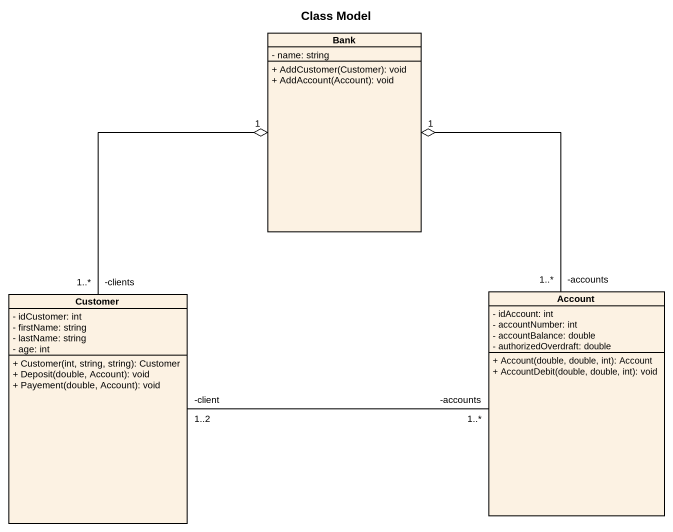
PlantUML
@startuml
title Class Model
hide circle
hide empty members
skinparam classAttributeIconSize 0
class Bank {
  - name: string
  + AddCustomer(Customer): void
  + AddAccount(Account): void
}
class Customer {
  - idCustomer: int
  - firstName: string
  - lastName: string
  - age: int
  + Customer(int, string, string): Customer
  + Deposit(double, Account): void
  + Payement(double, Account): void
}
class Account {
  - idAccount: int
  - accountNumber: int
  - accountBalance: double
  - authorizedOverdraft: double
  + Account(double, double, int): Account
  + AccountDebit(double, double, int): void
}
Customer "-clients\n1..*" -up-o "1" Bank
Customer "-client\n1..2" -right- "-accounts\n1..*" Account
Account "-accounts\n1..*" -up-o "1" Bank
@enduml
